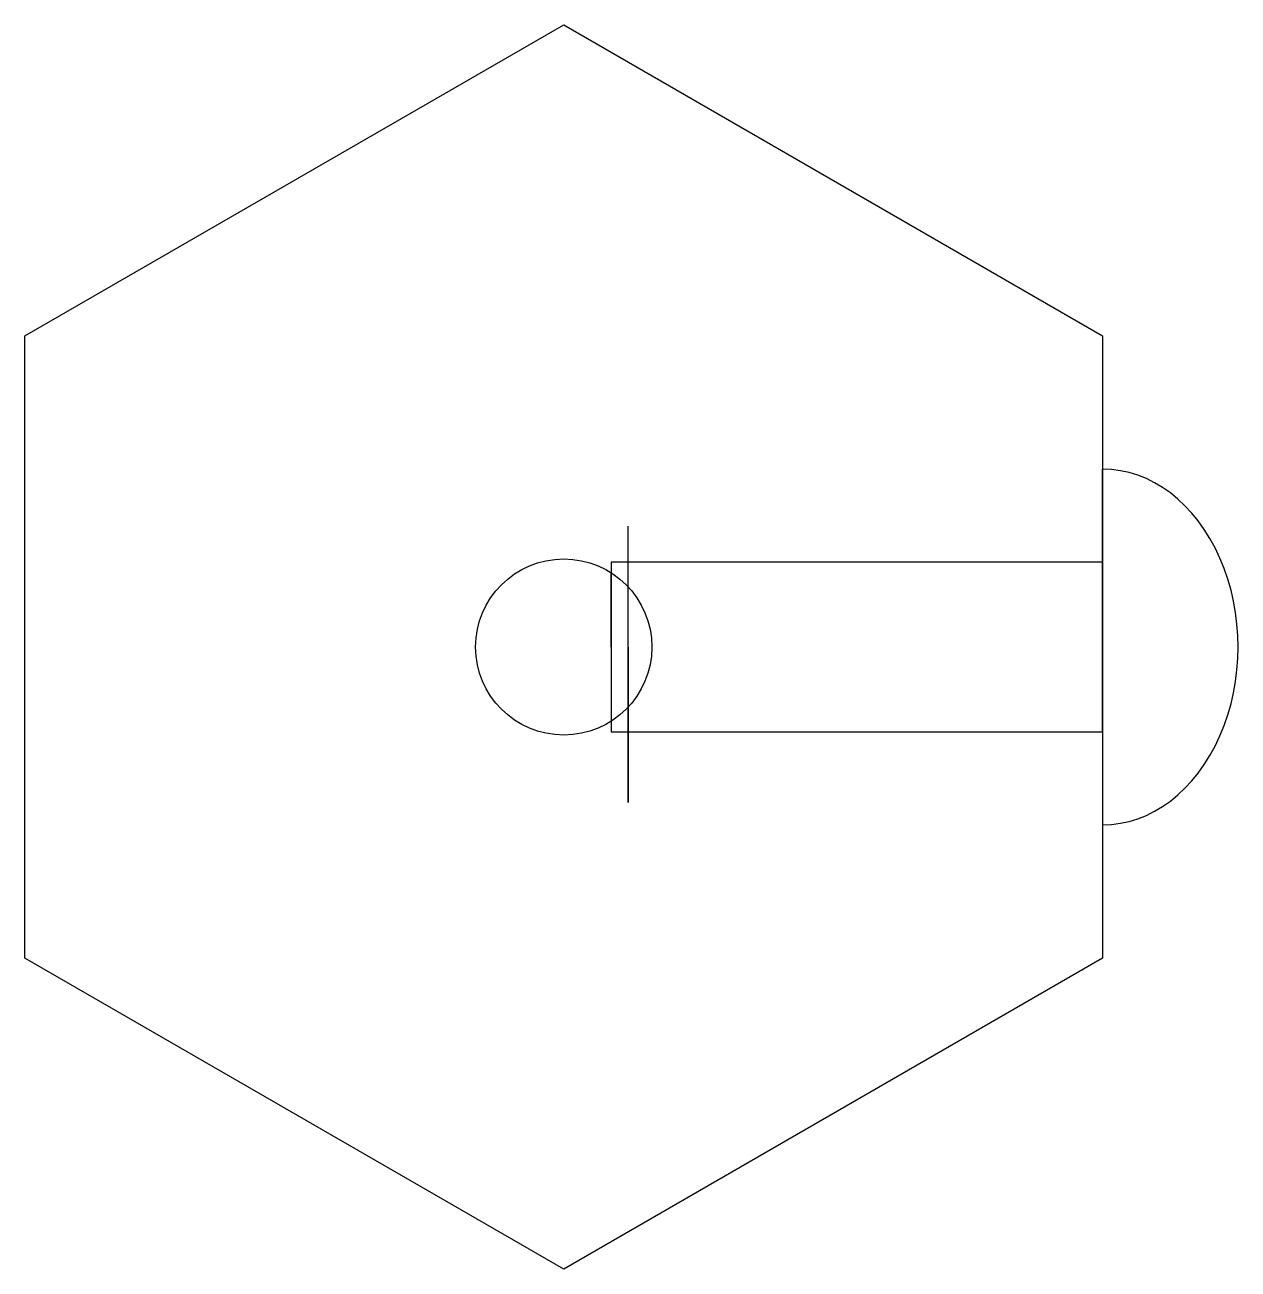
# Model space of a CAD drawing. Header units: inches. Extents: x -0.8 to 0.99, y -0.92 to 0.92.
import ezdxf

# ---------------------------------------------------------------- set-up
doc = ezdxf.new("R2010")
doc.units = ezdxf.units.IN
doc.layers.get('0').update_dxf_attribs({"linetype": 'CONTINUOUS'})

msp = doc.modelspace()

# ---------------------------------------------------------------- linework, layer by layer
for p, q in [((0.795, 0), (0.795, 0.2625)), ((0.095, -0.2295), (0.095, 0.1785)), ((0.07, 0), (0.07, 0.1095)), ((0.07, 0), (0.07, -0.1095)), ((0.095, 0), (0.095, -0.2295)), ((0.795, 0), (0.795, -0.2625))]:
    msp.add_line(p, q)
for points in [[(0, 0.918), (0.795, 0.459), (0.795, -0.459), (0, -0.918), (-0.795, -0.459), (-0.795, 0.459)], [(0.795, -0.125), (0.795, 0), (0.795, 0.125), (0.07, 0.125), (0.07, 0), (0.07, -0.125)]]:
    msp.add_lwpolyline(points, close=True)
msp.add_circle((0, 0), 0.13)
msp.add_ellipse((0.795, 0), major_axis=(0, -0.2625), ratio=0.761905, start_param=6.283185, end_param=9.424778)

doc.saveas('drawing.dxf')
